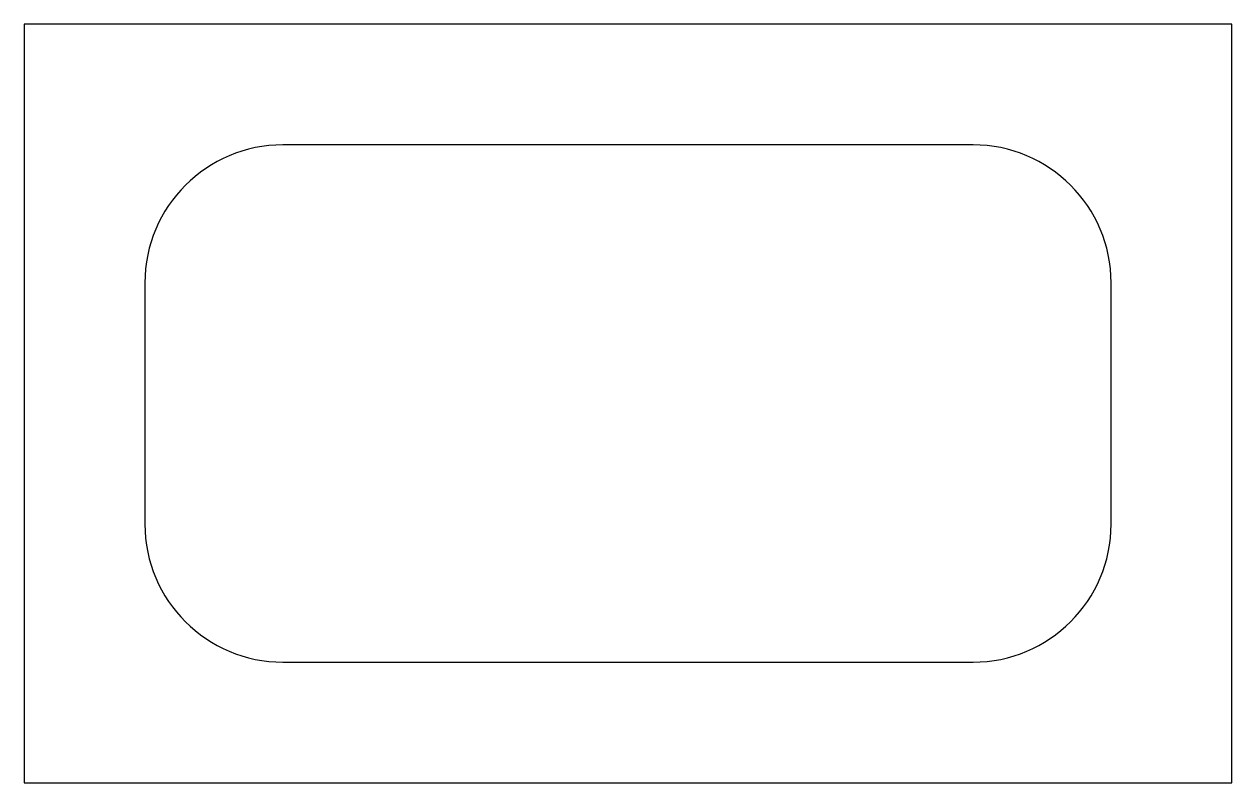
# Model space of a CAD drawing. Header units: inches. Extents: x 2 to 6.37, y 2 to 4.75.
import ezdxf

# ---------------------------------------------------------------- set-up
doc = ezdxf.new("R2010")
doc.units = ezdxf.units.IN
doc.header["$MEASUREMENT"] = 0
doc.layers.get('0').update_dxf_attribs({"linetype": 'CONTINUOUS'})

msp = doc.modelspace()

# ---------------------------------------------------------------- linework, layer by layer
for p, q in [((2, 4.75, 0.0625), (2, 2, 0.0625)), ((6.375, 4.75, 0.0625), (2, 4.75, 0.0625)), ((6.375, 2, 0.0625), (6.375, 4.75, 0.0625)), ((5.4375, 4.3125, 0.125), (2.9375, 4.3125, 0.125)), ((2.4375, 3.8125, 0.125), (2.4375, 2.9375, 0.125)), ((5.9375, 2.9375, 0.125), (5.9375, 3.8125, 0.125)), ((2.9375, 2.4375, 0.125), (5.4375, 2.4375, 0.125)), ((2, 2, 0.0625), (6.375, 2, 0.0625))]:
    msp.add_line(p, q)
for centre, start, end in [((2.9375, 3.8125, 0.125), 90, 180), ((5.4375, 3.8125, 0.125), 0, 90), ((2.9375, 2.9375, 0.125), 180, 270), ((5.4375, 2.9375, 0.125), 270, 0)]:
    msp.add_arc(centre, 0.5, start, end)

doc.saveas('drawing.dxf')
